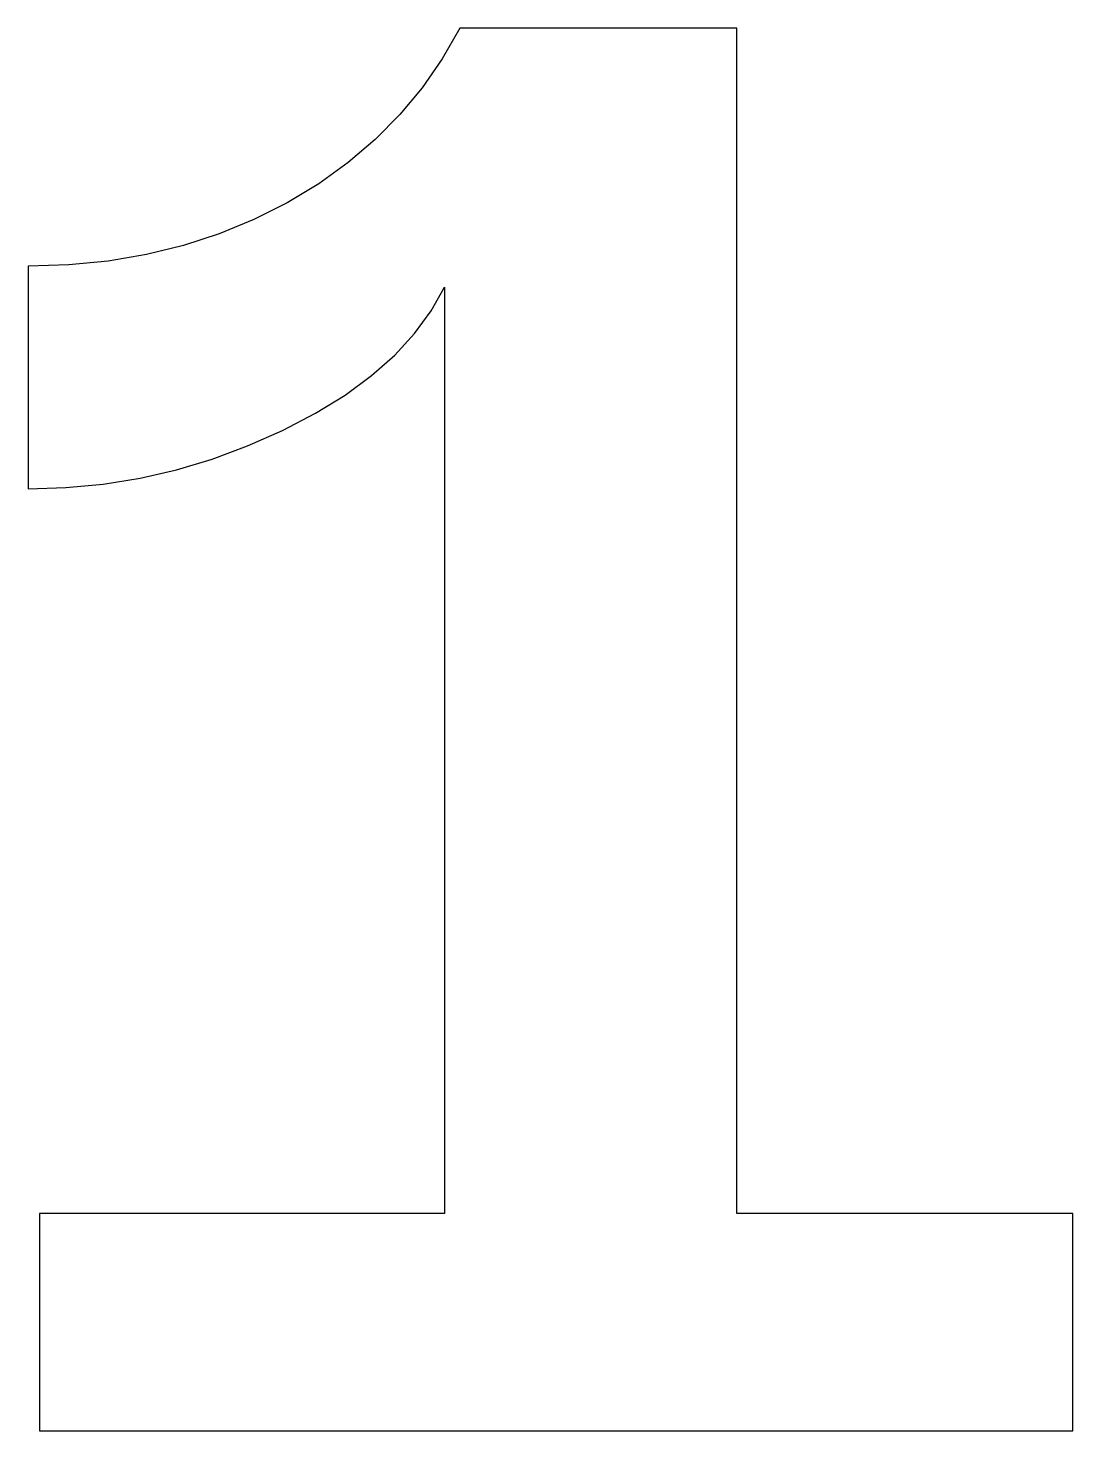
# Model space of a CAD drawing. Header units: metres. Extents: x -17.9 to 20.9, y -55.9 to -3.8.
import ezdxf

# ---------------------------------------------------------------- set-up
doc = ezdxf.new("R2010")
doc.units = ezdxf.units.M

msp = doc.modelspace()

# ---------------------------------------------------------------- linework, layer by layer
for p, q in [((-1.82216, -3.80072), (-2.48314, -4.94614)), ((8.45949, -3.80072), (-1.82216, -3.80072)), ((8.45949, -47.8651), (8.45949, -3.80072)), ((-2.48314, -4.94614), (-3.22934, -6.01897)), ((-3.22934, -6.01897), (-4.06076, -7.01924)), ((-4.06076, -7.01924), (-4.9774, -7.94696)), ((-4.9774, -7.94696), (-5.97926, -8.80211)), ((-5.97926, -8.80211), (-7.06635, -9.5847)), ((-7.06635, -9.5847), (-8.23865, -10.2947)), ((-8.23865, -10.2947), (-9.47627, -10.9202)), ((-9.47627, -10.9202), (-10.7597, -11.4494)), ((-10.7597, -11.4494), (-12.0888, -11.8824)), ((-12.0888, -11.8824), (-13.4638, -12.2192)), ((-14.8844, -12.4598), (-16.3509, -12.6041)), ((-13.4638, -12.2192), (-14.8844, -12.4598)), ((-16.3509, -12.6041), (-17.8631, -12.6522)), ((-17.8631, -12.6522), (-17.8631, -20.9241)), ((-2.89374, -14.3103), (-2.40184, -13.4252)), ((-2.40184, -13.4252), (-2.40184, -47.8651)), ((-3.50787, -15.1544), (-2.89374, -14.3103)), ((-4.24428, -15.9575), (-3.50787, -15.1544)), ((-5.10295, -16.7196), (-4.24428, -15.9575)), ((-6.08388, -17.4407), (-5.10295, -16.7196)), ((-7.18706, -18.1208), (-6.08388, -17.4407)), ((-8.41249, -18.7598), (-7.18706, -18.1208)), ((-9.70815, -19.334), (-8.41249, -18.7598)), ((-11.0219, -19.8199), (-9.70815, -19.334)), ((-13.704, -20.5266), (-12.3539, -20.2174)), ((-12.3539, -20.2174), (-11.0219, -19.8199)), ((-16.4586, -20.8799), (-15.0722, -20.7474)), ((-15.0722, -20.7474), (-13.704, -20.5266)), ((-17.8631, -20.9241), (-16.4586, -20.8799)), ((-2.40184, -47.8651), (-17.4379, -47.8651)), ((-17.4379, -47.8651), (-17.4379, -55.9437)), ((20.9448, -47.8651), (8.45949, -47.8651)), ((20.9448, -55.9437), (20.9448, -47.8651)), ((-17.4379, -55.9437), (20.9448, -55.9437))]:
    msp.add_line(p, q)

doc.saveas('drawing.dxf')
